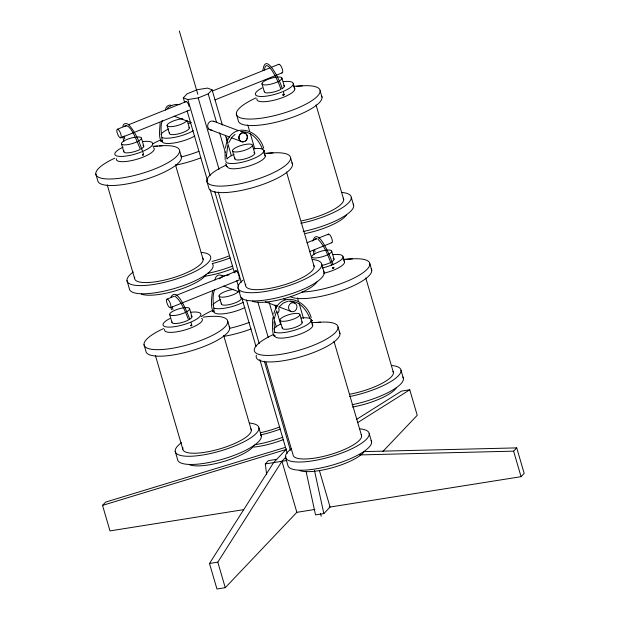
<?xml version="1.0" encoding="UTF-8"?>
<svg xmlns="http://www.w3.org/2000/svg" width="620" height="620" viewBox="0 0 620 620"><rect width="100%" height="100%" fill="white"/><g stroke="black" fill="none" stroke-linecap="round" stroke-linejoin="round"><path stroke-width="0.93" d="M225.044 151.838L225.184 159.596M226.432 156.008L227.726 145.646M274.001 321.726L274.691 332.638M262.911 70.424C265.554 49.437 281.201 83.32 282.038 88.164M264.453 70.052C266.135 54.978 279.078 82.693 280.705 88.73M160.1 122.83C160.131 127.123 157.813 139.353 162.13 141.236C161.812 135.121 159.79 126.953 162.316 120.326M272.978 317.463C272.358 320.114 271.839 338.101 274.97 335.552M312.79 241.118C317.851 223.789 332.506 261.942 333.064 264.918M225.51 148.133C228.811 121.752 257.711 126.705 263.725 148.35M212.691 290.679C211.815 294.864 209.824 310.139 214.109 311.736C213.644 305.102 211.691 296.313 214.83 289.308M274.435 318.254L276.264 311.922M273.792 313.937C279.635 290.013 306.017 298.623 311.194 317.673M122.83 126.286C123.256 122.558 127.72 122.923 129.41 125.511C136.555 133.75 140.275 144.336 143.615 154.55C142.305 155.558 141.887 154.597 143.615 154.55M171.027 296.964C177.599 285.425 188.1 315.503 189.697 318.788M228.796 142.6L231.795 137.439L235.058 134.339M286.13 456.855L281.929 461.28L296.856 512.322L225.262 587.683L216.953 589L209.49 563.479L273.622 462.597L286.595 448.95M209.49 563.479L217.798 562.162L281.929 461.28M124.705 126.162C130.867 122.992 137.097 142.205 140.159 148.684M314.991 239.266L315.549 238.654L316.867 238.623M161.138 141.29L161.549 141.019M284.162 94.635L282.79 95.038L284.162 94.635L283.317 91.869M279.256 306.76L283.216 303.118L287.874 301.243M184.659 102.486L183.295 97.844L187.17 93.775L197.199 89.737L207.522 88.094L212.079 89.815L222.394 125.077M183.295 97.844L187.86 99.564L198.183 97.921L208.212 93.883L212.079 89.815M243.629 509.656L109.996 530.898L102.533 505.378L105.648 502.099L285.495 447.346M266.639 474.393L265.321 463.923L268.429 460.644L276.737 459.327M306.172 471.836L315.541 514.918L323.841 513.593L330.072 507.044L319.409 470.588M382.757 451.585L417.229 415.299L409.766 389.779L401.458 391.104L356.632 419.36M359.678 454.917L513.608 451.159L516.724 447.888L524.187 473.409L521.071 476.679L329.212 507.175M167.261 108.361C170.616 105.245 175.406 103.765 179.916 104.656M219.248 278.861L223.89 275.892L229.113 274.892M226.672 166.447C225.269 166.02 228.439 166.78 227.137 166.292M357.601 422.662L409.766 389.779M240.932 133.61L243.024 132.765A4.604 4.17 -69.4 0 1 247.217 135.672A4.604 4.17 -69.4 0 1 245.427 140.988L243.234 141.871A4.604 4.17 -69.4 0 1 239.041 138.965A4.604 4.17 -69.4 0 1 240.831 133.649L240.932 133.61A4.604 4.17 -69.4 0 0 239.142 138.927A4.604 4.17 -69.4 0 0 243.335 141.825M189.821 110.042L120.745 137.849L119.753 137.47A4.604 1.511 68.1 0 1 117.188 132.85A4.604 1.511 68.1 0 1 117.35 129.255L126.364 125.658M128.162 124.938L186.465 101.463M212.482 90.993L269.886 67.882M271.684 67.154L278.861 64.271M214.938 99.928L282.209 72.842M167.02 299.111L174.197 296.221M175.987 295.5L236.987 270.948M306.954 242.776L316.82 238.809M318.618 238.08L328.484 234.112M170.368 307.69A4.604 1.511 68.1 0 0 169.113 300.886A4.604 1.511 68.1 0 0 166.602 301.63A4.604 1.511 68.1 0 0 170.368 307.69L239.444 279.883M309.411 251.712L331.832 242.684M263.864 151.148L264.663 151.117L263.756 151.637M274.428 335.66C274.094 336.885 273.606 334.103 274.017 335.924M102.533 505.378L286.076 449.492M311.504 320.408L312.124 320.439L310.93 320.99M265.321 463.923L286.541 460.552M296.755 512.337L314.89 509.454M241.234 131.851C251.325 130.882 259.036 140.228 262.43 149.033M288.703 301.173C299.08 300.297 306.396 309.574 309.899 318.347M293.345 86.32L302.591 85.8M152.799 146.274L162.053 145.754M263.818 153.388L273.063 152.869M343.085 259.369L352.338 258.85M311.279 322.702L320.532 322.183M162.099 140.918L162.549 140.972M364.731 451.593L516.724 447.888M191.82 325.229L190.449 325.702L191.82 325.267L190.975 322.501M117.397 129.27L118.343 129.626M174.956 296.236C180.738 300.243 185.326 311.317 188.364 319.354M213.427 121.187L237.902 130.409M240.622 131.432L245.156 133.145M174.127 116.18L191.355 122.667M208.576 129.154L229.423 137.012M231.237 137.694L241.203 141.453M221.301 275.373L223.115 276.055M283.844 298.941L285.657 299.623M290.191 301.336L294.725 303.041A4.604 4.17 -69.4 0 1 294.996 310.884A4.604 4.17 -69.4 0 1 288.525 307.667A4.604 4.17 -69.4 0 1 294.725 303.041M223.696 286.076L240.01 292.229M265.391 301.793L277.179 306.233M278.992 306.916L290.772 311.356M317.99 239.25C324.151 245.117 328.569 256.207 331.7 265.422M513.608 451.159L521.071 476.679M320.106 90.683L322.012 97.193M351.276 197.276L353.671 205.46M369.853 263.733L371.76 270.235M401.024 370.326L403.418 378.51M316.022 104.873L343.666 199.408M365.769 277.923L393.406 372.457M293.26 83.653L294.795 88.892M343.007 256.703L344.542 261.942M281.961 78.174L284.301 86.149M331.708 251.216L334.041 259.199M290.579 157.744L292.485 164.254M321.749 264.345L324.144 272.521M338.047 327.065L339.946 333.568M369.218 433.659L371.613 441.843M261.981 83.746L264.314 91.729M286.494 171.934L314.138 266.468M333.963 341.256L361.599 435.79M263.733 150.714L265.267 155.961M311.201 320.036L312.736 325.275M247.775 124.922L249.674 131.409M250.217 133.261L254.82 149.017M297.522 297.972L298.6 301.676M299.142 303.529L303.482 318.362M252.433 145.235A10.385 2.829 -16.3 0 1 237.747 151.877A10.385 2.829 -16.3 0 1 237.158 146.956A10.385 2.829 -16.3 0 1 252.433 145.235L254.766 153.218M299.902 314.557A10.385 2.829 -16.3 0 1 285.216 321.199A10.385 2.829 -16.3 0 1 284.619 316.27A10.385 2.829 -16.3 0 1 299.902 314.557L302.235 322.532M236.36 114.057L238.258 120.559A43.516 11.85 -16.3 0 0 284.301 120.001A43.516 11.85 -16.3 0 0 321.47 95.736M232.453 150.807L234.786 158.79M279.922 320.129L282.255 328.112M225.378 135.284L231.345 155.705M275.04 305.11L276.125 308.822M276.667 310.682L280.736 324.601M208.212 93.883L216.628 122.651M219.612 132.858L225.308 152.35M226.122 155.132L227.207 158.844M269.266 302.684L276.326 326.817M179.32 31L197.819 94.279M320.408 513.492L321.222 516.282M198.183 97.921L219.077 169.384M257.881 302.087L268.197 337.35M218.248 191.983L245.621 285.588M265.98 362.227L293.082 454.91A35.603 9.695 -16.3 0 0 330.747 454.452A35.603 9.695 -16.3 0 0 361.158 434.597M187.86 99.564L210.11 175.661M214.729 191.441L241.32 282.379M246.473 300.01L259.23 343.627M264.383 361.259L290.439 450.353M187.1 110.841L207.452 180.435M210.165 189.72L234.313 272.312M236.755 280.659L238.39 286.231M241.645 297.368L256.021 346.549M259.827 359.538L287.231 453.267M206.832 181.118L208.731 187.62A43.516 11.85 -16.3 0 0 254.774 187.062A43.516 11.85 -16.3 0 0 291.935 162.797M238.003 287.711L240.397 295.895A43.516 11.85 -16.3 0 0 286.432 295.337A43.516 11.85 -16.3 0 0 323.601 271.072M187.286 120.807L189.356 127.898M285.471 457.033L287.858 465.217A43.516 11.85 -16.3 0 0 333.901 464.651A43.516 11.85 -16.3 0 0 371.07 440.386M179.567 150.637L181.466 157.139M227.765 321.307L229.671 327.817M258.935 427.909L261.33 436.093M219.031 295.988L221.363 303.971M167.043 125.496L169.376 133.471M175.475 164.827L203.12 259.354M223.681 335.505L251.325 430.032M141.422 138.12L143.755 146.103M189.619 308.799L191.952 316.781M121.442 143.701L123.775 151.675M169.64 314.371L171.972 322.353M217.798 562.162L225.262 587.683M107.229 184.869L134.602 278.473M155.434 355.547L182.799 449.151M95.813 174.003L97.72 180.513A43.516 11.85 -16.3 0 0 143.755 179.947A43.516 11.85 -16.3 0 0 180.924 155.682M126.984 280.604L129.379 288.781A43.516 11.85 -16.3 0 0 175.413 288.222A43.516 11.85 -16.3 0 0 212.583 263.957M144.018 344.681L145.917 351.183A43.516 11.85 -16.3 0 0 191.96 350.626A43.516 11.85 -16.3 0 0 229.121 326.36M175.189 451.275L177.576 459.459A43.516 11.85 -16.3 0 0 223.619 458.901A43.516 11.85 -16.3 0 0 260.788 434.636M225.788 163.51L226.548 166.602M314.479 470.518L323.841 513.593M314.038 254.704L313.271 250.457M123.752 141.6L122.861 136.563M171.453 309.752L171.058 307.241M314.635 249.767L314.991 252.061M172.43 306.582L172.903 309.636M124.233 135.912L124.698 138.965M215.109 280A4.604 4.17 -69.4 0 1 217.566 275.528A4.604 4.17 -69.4 0 1 222.2 275.993M242.924 132.812A4.604 4.17 -69.4 0 1 247.117 135.718A4.604 4.17 -69.4 0 1 245.326 141.027M165.54 110.097A4.604 4.17 -69.4 0 1 171.732 105.47M118.296 129.611A4.604 1.511 68.1 0 1 120.861 134.23A4.604 1.511 68.1 0 1 120.699 137.826M278.543 64.527A4.604 1.511 68.1 0 1 281.984 68.123A4.604 1.511 68.1 0 1 281.782 72.811M327.98 234.903A4.604 1.511 68.1 0 1 331.375 237.406A4.604 1.511 68.1 0 1 331.406 242.653M185.868 101.85A3.581 1.17 68.1 0 1 187.519 102.688A3.581 1.17 68.1 0 1 189.046 106.361M212.032 130.107A4.604 4.17 -69.4 0 1 207.754 124.86A4.604 4.17 -69.4 0 1 213.846 121.427M234.965 272.932A4.604 1.511 68.1 0 1 237.305 272.017A4.604 1.511 68.1 0 1 239.041 278.93M364.072 451.817A35.603 9.695 -16.3 0 1 333.707 467.325A35.603 9.695 -16.3 0 1 299.84 470.564M301.808 321.896A10.385 2.829 -16.3 0 1 292.586 328.166A10.385 2.829 -16.3 0 1 282.511 327.283M359.693 428.823A43.516 11.85 -16.3 0 1 357.329 445.873A43.516 11.85 -16.3 0 1 301.522 461.985A43.516 11.85 -16.3 0 1 291.733 448.446M339.404 332.119A43.516 11.85 -16.3 0 1 299.499 357.174A43.516 11.85 -16.3 0 1 256.37 355.283M311.922 324.066A19.701 5.363 -16.3 0 1 296.895 335.226A19.701 5.363 -16.3 0 1 274.823 335.854M301.165 318.006A19.701 5.363 -16.3 0 1 305.226 325.887A19.701 5.363 -16.3 0 1 274.978 332.274M273.769 329.034A19.701 5.363 -16.3 0 1 280.194 324.26M315.875 322.594A43.516 11.85 -16.3 0 1 329.166 337.458A43.516 11.85 -16.3 0 1 265.011 355.361A43.516 11.85 -16.3 0 1 274.001 334.273M283.518 439.541A35.603 9.695 -16.3 0 1 254.029 447.09M282.798 437.239A43.516 11.85 -16.3 0 1 254.998 444.734M240.917 297.755A10.385 2.829 -16.3 0 1 231.694 304.025A10.385 2.829 -16.3 0 1 221.611 303.141M238.754 291.245A10.385 2.829 -16.3 0 1 225.92 296.825A10.385 2.829 -16.3 0 1 219.821 294.531A10.385 2.829 -16.3 0 1 233.717 289.346M278.512 307.977A43.516 11.85 -16.3 0 1 278 312.914M251.131 328.964A43.516 11.85 -16.3 0 1 223.332 336.459M244.939 307.489A19.701 5.363 -16.3 0 1 225.083 313.604A19.701 5.363 -16.3 0 1 213.931 311.721M243.404 302.242A19.701 5.363 -16.3 0 1 214.086 308.132M212.877 304.901A19.701 5.363 -16.3 0 1 220.627 299.476M279.822 426.886A35.603 9.695 -16.3 0 1 260.47 432.729M276.768 305.172A43.516 11.85 -16.3 0 1 276.094 306.412M249.232 322.462A43.516 11.85 -16.3 0 1 229.415 328.375M201.19 316.626A43.516 11.85 -16.3 0 1 212.335 310.488M280.403 429.055A43.516 11.85 -16.3 0 1 260.586 434.969M326.422 250.154A10.385 2.829 -16.3 0 1 327.376 254.905A10.385 2.829 -16.3 0 1 311.798 257.029A10.385 2.829 -16.3 0 1 325.229 250.317M371.21 268.786A43.516 11.85 -16.3 0 1 340.341 291.028A43.516 11.85 -16.3 0 1 290.377 296.647M346.053 259.454A43.516 11.85 -16.3 0 1 363.49 272.389A43.516 11.85 -16.3 0 1 301.87 292.067M343.728 260.726A19.701 5.363 -16.3 0 1 323.756 273.273M392.964 371.264A35.603 9.695 -16.3 0 1 349.672 394.235M332.971 254.673A19.701 5.363 -16.3 0 1 343.015 256.944A19.701 5.363 -16.3 0 1 332.646 264.639M331.901 264.949A19.701 5.363 -16.3 0 1 322.222 268.026M333.149 258.323A10.385 2.829 -16.3 0 1 331.359 262.028M330.406 262.547A10.385 2.829 -16.3 0 1 321.796 265.453M391.499 365.49A43.516 11.85 -16.3 0 1 394.762 378.921A43.516 11.85 -16.3 0 1 349.688 396.544M402.876 377.053A43.516 11.85 -16.3 0 1 352.083 404.728M396.242 387.957A35.603 9.695 -16.3 0 1 352.517 407.046M254.154 445.54A35.603 9.695 -16.3 0 1 224.169 461.35A35.603 9.695 -16.3 0 1 189.557 464.806M191.061 315.906A10.385 2.829 -16.3 0 1 189.27 319.602M188.317 320.122A10.385 2.829 -16.3 0 1 177.266 323.423A10.385 2.829 -16.3 0 1 172.011 321.958M184.334 307.729A10.385 2.829 -16.3 0 1 186.938 311.628M185.984 312.147A10.385 2.829 -16.3 0 1 169.772 314.72A10.385 2.829 -16.3 0 1 183.14 307.892M249.411 423.065A43.516 11.85 -16.3 0 1 247.047 440.115A43.516 11.85 -16.3 0 1 191.239 456.227A43.516 11.85 -16.3 0 1 181.451 442.688M201.639 318.308A19.701 5.363 -16.3 0 1 185.38 329.848A19.701 5.363 -16.3 0 1 164.618 329.352M190.883 312.255A19.701 5.363 -16.3 0 1 200.927 314.518A19.701 5.363 -16.3 0 1 190.557 322.222M189.813 322.524A19.701 5.363 -16.3 0 1 165.873 326.841A19.701 5.363 -16.3 0 1 169.911 318.51M250.875 428.839A35.603 9.695 -16.3 0 1 218.232 449.337A35.603 9.695 -16.3 0 1 182.947 447.795M203.128 317.146A43.516 11.85 -16.3 0 1 219.984 330.979A43.516 11.85 -16.3 0 1 155.349 349.634A43.516 11.85 -16.3 0 1 163.719 328.522M283.867 85.514A10.385 2.829 -16.3 0 1 281.612 88.978M280.659 89.497A10.385 2.829 -16.3 0 1 269.607 92.799A10.385 2.829 -16.3 0 1 264.36 91.334M276.675 77.105A10.385 2.829 -16.3 0 1 279.279 80.995M278.326 81.515A10.385 2.829 -16.3 0 1 262.113 84.095A10.385 2.829 -16.3 0 1 275.481 77.267M293.981 87.684A19.701 5.363 -16.3 0 1 277.729 99.223A19.701 5.363 -16.3 0 1 256.967 98.727M283.224 81.623A19.701 5.363 -16.3 0 1 293.276 83.894A19.701 5.363 -16.3 0 1 282.906 91.59M282.154 91.9A19.701 5.363 -16.3 0 1 258.214 96.216A19.701 5.363 -16.3 0 1 262.252 87.885M296.306 86.405A43.516 11.85 -16.3 0 1 311.969 100.595A43.516 11.85 -16.3 0 1 247.481 119.001A43.516 11.85 -16.3 0 1 256.06 97.89M343.216 198.214A35.603 9.695 -16.3 0 1 301.669 220.852M341.76 192.44A43.516 11.85 -16.3 0 1 345.255 205.693A43.516 11.85 -16.3 0 1 300.839 223.316M353.129 204.011A43.516 11.85 -16.3 0 1 303.226 231.5M346.503 214.908A35.603 9.695 -16.3 0 1 305.365 233.508M205.956 274.862A35.603 9.695 -16.3 0 1 175.972 290.672A35.603 9.695 -16.3 0 1 141.36 294.136M143.623 145.754A10.385 2.829 -16.3 0 1 141.066 148.932M140.112 149.451A10.385 2.829 -16.3 0 1 128.495 152.807A10.385 2.829 -16.3 0 1 124.023 150.846M142.864 145.227A10.385 2.829 -16.3 0 1 143.328 145.46M136.129 137.051A10.385 2.829 -16.3 0 1 138.733 140.949M137.78 141.469A10.385 2.829 -16.3 0 1 121.567 144.042A10.385 2.829 -16.3 0 1 134.935 137.214M201.213 252.394A43.516 11.85 -16.3 0 1 198.85 269.444A43.516 11.85 -16.3 0 1 143.034 285.556A43.516 11.85 -16.3 0 1 133.254 272.01M153.442 147.63A19.701 5.363 -16.3 0 1 137.183 159.169A19.701 5.363 -16.3 0 1 116.421 158.674M142.678 141.577A19.701 5.363 -16.3 0 1 152.729 143.84A19.701 5.363 -16.3 0 1 142.36 151.543M141.616 151.846A19.701 5.363 -16.3 0 1 117.25 156.07A19.701 5.363 -16.3 0 1 123.031 147.188M202.678 258.168A35.603 9.695 -16.3 0 1 170.027 278.667A35.603 9.695 -16.3 0 1 134.742 277.125M159.301 145.964A43.516 11.85 -16.3 0 1 169.958 161.487A43.516 11.85 -16.3 0 1 106.446 178.924A43.516 11.85 -16.3 0 1 114.747 158.193M154.093 146.583A43.516 11.85 -16.3 0 1 157.395 146.157M232.361 268.716A35.603 9.695 -16.3 0 1 203.654 276.388M232.523 266.089A43.516 11.85 -16.3 0 1 207.398 273.428M188.93 127.255A10.385 2.829 -16.3 0 1 179.707 133.525A10.385 2.829 -16.3 0 1 169.632 132.641M186.775 120.745A10.385 2.829 -16.3 0 1 173.53 126.395A10.385 2.829 -16.3 0 1 168.214 123.698A10.385 2.829 -16.3 0 1 182.846 118.753M226.525 137.477A43.516 11.85 -16.3 0 1 226.904 140.593M200.865 157.821A43.516 11.85 -16.3 0 1 175.739 165.153M194.765 136.005A19.701 5.363 -16.3 0 1 174.243 142.941A19.701 5.363 -16.3 0 1 161.952 141.221M193.231 130.758A19.701 5.363 -16.3 0 1 162.107 137.632M160.89 134.4A19.701 5.363 -16.3 0 1 168.64 128.975M188.286 123.372A19.701 5.363 -16.3 0 1 190.394 123.186M228.656 256.06A35.603 9.695 -16.3 0 1 212.048 261.408M198.958 151.311A43.516 11.85 -16.3 0 1 181.071 157M152.675 143.949A43.516 11.85 -16.3 0 1 160.355 139.988M230.129 257.912A43.516 11.85 -16.3 0 1 212.242 263.601M316.975 281.968A35.603 9.695 -16.3 0 1 286.983 297.786A35.603 9.695 -16.3 0 1 252.371 301.243M253.874 152.342A10.385 2.829 -16.3 0 1 245.776 158.658A10.385 2.829 -16.3 0 1 235.042 157.96M312.232 259.501A43.516 11.85 -16.3 0 1 310.496 276.187A43.516 11.85 -16.3 0 1 255.518 292.594A43.516 11.85 -16.3 0 1 242.901 280.186M264.453 154.744A19.701 5.363 -16.3 0 1 249.426 165.904A19.701 5.363 -16.3 0 1 227.362 166.54M253.696 148.684A19.701 5.363 -16.3 0 1 256.827 157.061A19.701 5.363 -16.3 0 1 226.641 162.51M226.067 161.952A19.701 5.363 -16.3 0 1 225.905 160.541M227.021 158.828A19.701 5.363 -16.3 0 1 234.05 154.295M313.689 265.275A35.603 9.695 -16.3 0 1 281.046 285.774A35.603 9.695 -16.3 0 1 245.76 284.231M266.778 153.466A43.516 11.85 -16.3 0 1 282.441 167.656A43.516 11.85 -16.3 0 1 217.953 186.062A43.516 11.85 -16.3 0 1 226.533 164.959M160.844 140.593L161.278 141.453L160.844 140.593M212.831 311.085L213.257 311.953L212.854 311.031M264.12 150.66L264.554 151.52L264.12 150.66M311.589 319.982L312.015 320.842L311.589 319.982M142.631 154.659C143.282 156.496 143.956 153.163 142.631 154.659M190.828 325.337C191.487 327.166 192.154 323.841 190.828 325.337M283.177 94.705C283.828 96.542 284.502 93.217 283.177 94.705M332.917 267.755C333.576 269.591 334.242 266.267 332.917 267.755M332.584 268.034L333.909 267.685L332.584 268.034"/></g></svg>
